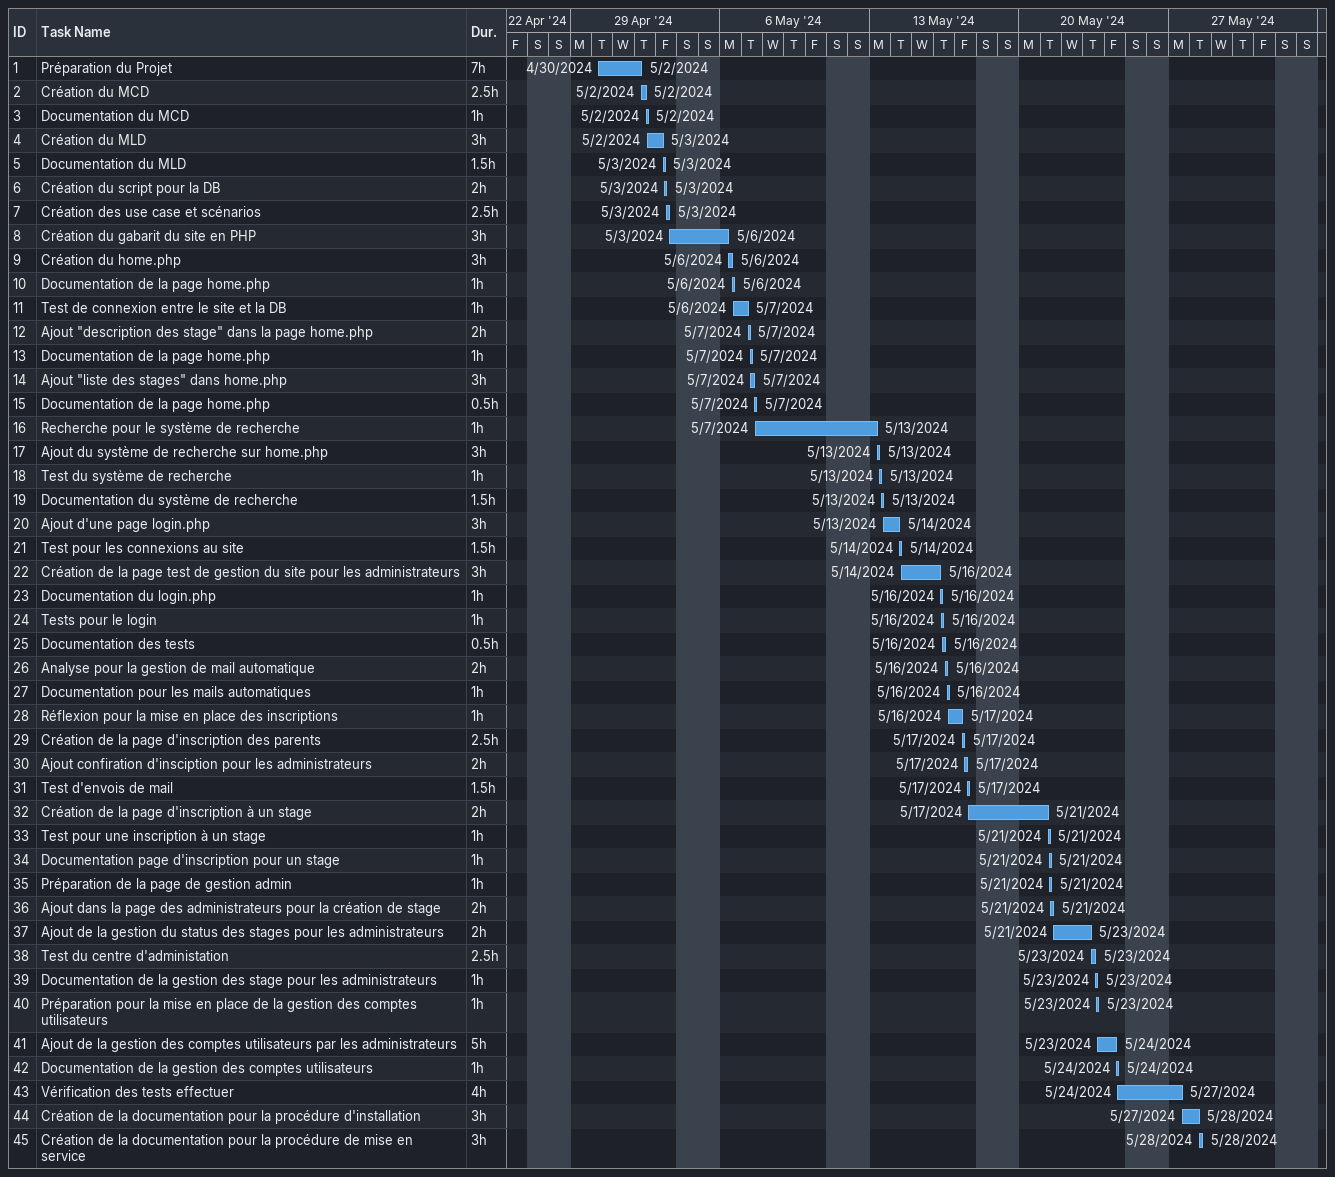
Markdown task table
| ID | Task | Duration | Start | Finish |
|---|---|---|---|---|
| 1 | Préparation du Projet | 7h | 2024-04-30 | 2024-05-02 |
| 2 | Création du MCD | 2.5h | 2024-05-02 | 2024-05-02 |
| 3 | Documentation du MCD | 1h | 2024-05-02 | 2024-05-02 |
| 4 | Création du MLD | 3h | 2024-05-02 | 2024-05-03 |
| 5 | Documentation du MLD | 1.5h | 2024-05-03 | 2024-05-03 |
| 6 | Création du script pour la DB | 2h | 2024-05-03 | 2024-05-03 |
| 7 | Création des use case et scénarios | 2.5h | 2024-05-03 | 2024-05-03 |
| 8 | Création du gabarit du site en PHP | 3h | 2024-05-03 | 2024-05-06 |
| 9 | Création du home.php | 3h | 2024-05-06 | 2024-05-06 |
| 10 | Documentation de la page home.php | 1h | 2024-05-06 | 2024-05-06 |
| 11 | Test de connexion entre le site et la DB | 1h | 2024-05-06 | 2024-05-07 |
| 12 | Ajout "description des stage" dans la page home.php | 2h | 2024-05-07 | 2024-05-07 |
| 13 | Documentation de la page home.php | 1h | 2024-05-07 | 2024-05-07 |
| 14 | Ajout "liste des stages" dans home.php | 3h | 2024-05-07 | 2024-05-07 |
| 15 | Documentation de la page home.php | 0.5h | 2024-05-07 | 2024-05-07 |
| 16 | Recherche pour le système de recherche | 1h | 2024-05-07 | 2024-05-13 |
| 17 | Ajout du système de recherche sur home.php | 3h | 2024-05-13 | 2024-05-13 |
| 18 | Test du système de recherche | 1h | 2024-05-13 | 2024-05-13 |
| 19 | Documentation du système de recherche | 1.5h | 2024-05-13 | 2024-05-13 |
| 20 | Ajout d'une page login.php | 3h | 2024-05-13 | 2024-05-14 |
| 21 | Test pour les connexions au site | 1.5h | 2024-05-14 | 2024-05-14 |
| 22 | Création de la page test de gestion du site pour les administrateurs | 3h | 2024-05-14 | 2024-05-16 |
| 23 | Documentation du login.php | 1h | 2024-05-16 | 2024-05-16 |
| 24 | Tests pour le login | 1h | 2024-05-16 | 2024-05-16 |
| 25 | Documentation des tests | 0.5h | 2024-05-16 | 2024-05-16 |
| 26 | Analyse pour la gestion de mail automatique | 2h | 2024-05-16 | 2024-05-16 |
| 27 | Documentation pour les mails automatiques | 1h | 2024-05-16 | 2024-05-16 |
| 28 | Réflexion pour la mise en place des inscriptions | 1h | 2024-05-16 | 2024-05-17 |
| 29 | Création de la page d'inscription des parents | 2.5h | 2024-05-17 | 2024-05-17 |
| 30 | Ajout confiration d'insciption pour les administrateurs | 2h | 2024-05-17 | 2024-05-17 |
| 31 | Test d'envois de mail | 1.5h | 2024-05-17 | 2024-05-17 |
| 32 | Création de la page d'inscription à un stage | 2h | 2024-05-17 | 2024-05-21 |
| 33 | Test pour une inscription à un stage | 1h | 2024-05-21 | 2024-05-21 |
| 34 | Documentation page d'inscription pour un stage | 1h | 2024-05-21 | 2024-05-21 |
| 35 | Préparation de la page de gestion admin | 1h | 2024-05-21 | 2024-05-21 |
| 36 | Ajout dans la page des administrateurs pour la création de stage | 2h | 2024-05-21 | 2024-05-21 |
| 37 | Ajout de la gestion du status des stages pour les administrateurs | 2h | 2024-05-21 | 2024-05-23 |
| 38 | Test du centre d'administation | 2.5h | 2024-05-23 | 2024-05-23 |
| 39 | Documentation de la gestion des stage pour les administrateurs | 1h | 2024-05-23 | 2024-05-23 |
| 40 | Préparation pour la mise en place de la gestion des comptes utilisateurs | 1h | 2024-05-23 | 2024-05-23 |
| 41 | Ajout de la gestion des comptes utilisateurs par les administrateurs | 5h | 2024-05-23 | 2024-05-24 |
| 42 | Documentation de la gestion des comptes utilisateurs | 1h | 2024-05-24 | 2024-05-24 |
| 43 | Vérification des tests effectuer | 4h | 2024-05-24 | 2024-05-27 |
| 44 | Création de la documentation pour la procédure d'installation | 3h | 2024-05-27 | 2024-05-28 |
| 45 | Création de la documentation pour la procédure de mise en service | 3h | 2024-05-28 | 2024-05-28 |
